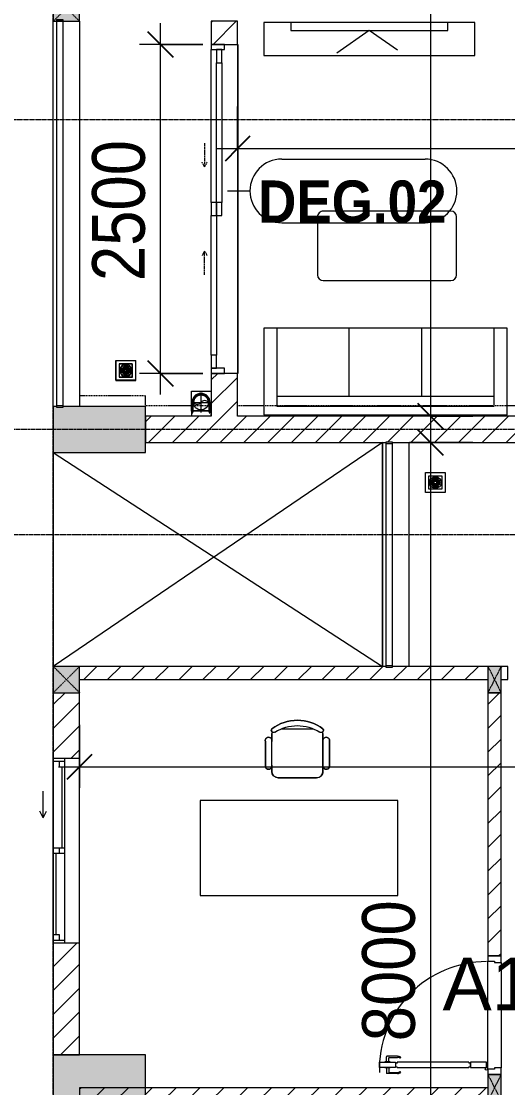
# Model space of a CAD drawing. Header units: millimetres. Extents: x 1591 to 240306, y -15958 to 82755.
# Drawn here: x 44411 to 48104, y 40337 to 48437 of the extents above; entities that cross this region are included whole.
import ezdxf

# ---------------------------------------------------------------- set-up
doc = ezdxf.new("R2010")
doc.units = ezdxf.units.MM
for name, pattern in [('Dash', [6, 3, -3]), ('Dash 1_8_', [6.35, 3.175, -3.175]), ('Dash Dot 3_16_', [7.9375, 4.7625, -1.5875, 0, -1.5875]), ('Grid Line', [22.225, 12.7, -3.175, 3.175, -3.175]), ('IMPORT-CENTER _2_', [40.64, 25.4, -5.08, 5.08, -5.08])]:
    doc.linetypes.add(name, pattern=pattern)
for name, color, linetype, lineweight in [('0-1', 7, 'Continuous', 5), ('A-ANNO-DIMS', 211, 'Continuous', 9), ('A-ANNO-DIMS-160', 211, 'Continuous', 9), ('A-AREA', 32, 'Dash 1_8_', 9), ('A-AREA-IDEN', 2, 'Continuous', 9), ('A-DETL-GENF-1', 9, 'Continuous', 9), ('A-DETL-THIN-2', 151, 'Continuous', 9), ('A-DOOR', 31, 'Continuous', 9), ('A-DOOR-1', 254, 'Continuous', 9), ('A-DOOR-2', 9, 'Continuous', 9), ('A-DOOR-FRAM', 31, 'Continuous', 9), ('A-DOOR-HDLN', 31, 'Dash', 9), ('A-DOOR-IDEN', 31, 'Continuous', 9), ('A-FLOR-1', 250, 'Continuous', 9), ('A-FLOR-2', 9, 'Continuous', 9), ('A-FLOR-HRAL', 11, 'Continuous', 9), ('A-FLOR-HRAL-1', 254, 'Continuous', 9), ('A-FLOR-HRAL-2', 9, 'Continuous', 9), ('A-GLAZ', 151, 'Continuous', 9), ('A-WALL', 113, 'Continuous', 9), ('A-WALL-1', 253, 'Continuous', 18), ('A-WALL-2', 9, 'Continuous', 9), ('A-WALL-3', 113, 'Continuous', 18), ('A-WALL-PATT-1', 10, 'Continuous', 9), ('A-WALL-PATT-2', 111, 'Continuous', 9), ('G-ANNO-SYMB-1', 111, 'Dash Dot 3_16_', 18), ('G-IMPT-2', 8, 'IMPORT-CENTER _2_', 9), ('G-IMPT-3', 8, 'Continuous', 9), ('I-FURN', 30, 'Continuous', 9), ('I-FURN-1', 254, 'Continuous', 9), ('M-EQPM', 50, 'Continuous', 9), ('M-EQPM-1', 254, 'Continuous', 9), ('S-COLS', 52, 'Continuous', 9), ('S-COLS-1', 52, 'Continuous', 5), ('S-COLS-2', 7, 'Continuous', 18), ('S-COLS-3', 254, 'Continuous', 9), ('S-COLS-4', 253, 'Continuous', 18), ('S-COLS-5', 52, 'Continuous', 18), ('S-COLS-HDLN', 52, 'Dash', 9), ('S-COLS-HDLN-1', 9, 'Dash', 9), ('S-GRID-1', 1, 'Grid Line', 9)]:
    doc.layers.add(name, color=color, linetype=linetype, lineweight=lineweight)
doc.styles.add('Arial_6', font='arial_0.ttf', dxfattribs={"height": 400})
doc.styles.add('Arial_B_3', font='arialbd_0.ttf', dxfattribs={"width": 0.9, "height": 320})
doc.styles.add('UTM Avo', font='UTM Avo.ttf', dxfattribs={"width": 0.9, "height": 400})
doc.dimstyles.new('1_Dim_chi_tiet_2_5_1', dxfattribs={"dimscale": 304.8, "dimtxt": 399.720379, "dimasz": 0.629921, "dimexe": 0.524934, "dimexo": 0.0625, "dimgap": 0.052493, "dimtad": 1, "dimdec": 0, "dimrnd": 5, "dimzin": 0, "dimdsep": 46, "dimtxsty": 'UTM Avo', "dimblk1": 'OBLIQUE', "dimblk2": 'OBLIQUE', "dimsah": 1, "dimcen": 0.09, "dimdle": 0.524934, "dimazin": 0, "dimtfac": 1, "dimtdec": 4, "dimtix": 1, "dimtmove": 0, "dimatfit": 3, "dimfxl": 1.049869, "dimfxlon": 1, "dimtvp": 1, "dimtolj": 1, "dimtzin": 0, "dimarcsym": 2})
pattern_1 = [(45, (0, 0), (-90.50967, 90.50967), [])]
pattern_2 = [(45, (11001.35, 0), (-90.50967, 90.50967), [])]

# ---------------------------------------------------------------- blocks, each defined once
blk = doc.blocks.new('NCV_TKTC_KET CAU_rvt-1-TKCS_MB TẦNG 3-4')
at = {"layer": 'S-COLS-1'}
blk.add_hatch(color=256, dxfattribs=at).paths.add_polyline_path([(34352.6, 45161.9), (34352.4, 45511.9), (33727.6, 45511.9), (33727.6, 45506.9), (33677.6, 45506.9), (33677.6, 45511.9), (33652.6, 45511.9), (33652.6, 45161.9), (34352.4, 45161.9)])
h = blk.add_hatch(color=256, dxfattribs=at)
h.paths.add_polyline_path([(34352.6, 40236.9), (34352.6, 40586.9), (33652.6, 40586.9), (33652.6, 40236.9), (33727.6, 40236.9)])
h.paths.add_polyline_path([(33677.6, 40243.7), (33677.6, 40253.7), (33727.6, 40253.7), (33727.6, 40243.7)])
at = {"layer": 'A-FLOR-1'}
blk.add_line((36152.5, 45236.9), (36152.5, 43536.9), dxfattribs=at)
at = {"layer": 'S-COLS-2'}
for p, q in [((33652.6, 45511.9), (33652.6, 45161.9)), ((33677.6, 45511.9), (33652.6, 45511.9)), ((34352.6, 45511.9), (33727.6, 45511.9)), ((34352.6, 45161.9), (34352.6, 45511.9)), ((33652.6, 45161.9), (34352.6, 45161.9)), ((33652.6, 40586.9), (33652.6, 40236.9)), ((34352.6, 40586.9), (33652.6, 40586.9)), ((34352.6, 40236.9), (34352.6, 40586.9))]:
    blk.add_line(p, q, dxfattribs=at)
blk = doc.blocks.new('THU NUOC - THU NUOC-455054-TKCS_MB TẦNG 3-4')
at = {"layer": 'M-EQPM-1'}
for p, q in [((-66.3, -70.6), (-66.3, 79.4)), ((-66.3, 79.4), (83.7, 79.4)), ((58.7, 54.4), (-41.3, 54.4)), ((-41.3, 54.4), (-41.3, -45.6)), ((-23.3, 19.6), (40.9, 19.6)), ((40.9, 13.6), (-23.3, 13.6)), ((-23.3, 7.2), (0.7, 7.2)), ((0.7, 1.2), (-23.3, 1.2)), ((-11, 32.1), (28.5, 32.1)), ((28.5, 26.1), (-11, 26.1)), ((-1.1, 44.5), (18.5, 44.5)), ((18.5, 38.5), (-1.1, 38.5)), ((0.7, 7.2), (0.7, 1.2)), ((16.7, 1.2), (16.7, 7.2)), ((16.7, 7.2), (40.9, 7.2)), ((40.9, 1.2), (16.7, 1.2)), ((58.7, -45.6), (58.7, 54.4)), ((83.7, 79.4), (83.7, -70.6)), ((83.7, -70.6), (-66.3, -70.6)), ((-41.3, -45.6), (58.7, -45.6)), ((-23.3, -4.8), (40.9, -4.8)), ((40.9, -10.8), (-23.3, -10.8)), ((-11, -17.3), (28.5, -17.3)), ((28.5, -23.3), (-11, -23.3)), ((-1.1, -29.6), (18.5, -29.6)), ((18.5, -35.6), (-1.1, -35.6))]:
    blk.add_line(p, q, dxfattribs=at)
for centre, radius, start, end in [((8.7, 4.4), 45, 0, 180), ((8.7, 4.4), 45, 360, 180), ((8.7, 4.4), 45, 180, 0), ((8.7, 4.4), 45, 180, 360), ((-23.3, 16.6), 3, 90, 270), ((-23.3, 4.2), 3, 90, 270), ((-11, 29.1), 3, 90, 270), ((-1.1, 41.5), 3, 90, 270), ((18.5, 41.5), 3, 270, 90), ((28.5, 29.1), 3, 270, 90), ((40.9, 16.6), 3, 270, 90), ((40.9, 4.2), 3, 270, 90), ((-23.3, -7.8), 3, 90, 270), ((-11, -20.3), 3, 90, 270), ((-1.1, -32.6), 3, 90, 270), ((18.5, -32.6), 3, 270, 90), ((28.5, -20.3), 3, 270, 90), ((40.9, -7.8), 3, 270, 90)]:
    blk.add_arc(centre, radius, start, end, dxfattribs=at)
blk = doc.blocks.new('LOBBY_SOFA_1 - LOBBY_SOFA_1-901220-TKCS_MB TẦNG 3-4')
at = {"layer": 'I-FURN'}
for p, q in [((-2556, 0), (-2556, -660)), ((-708, 0), (-2556, 0)), ((-708, -660), (-708, 0)), ((-2457, -66), (-2457, -660)), ((-807, -66), (-2457, -66)), ((-807, -660), (-807, -66)), ((-807, -143), (-2457, -143)), ((-1907, -143), (-1907, -660)), ((-1357, -143), (-1357, -660)), ((-3128.2, -193.5), (-2688.2, -193.5)), ((-3128.2, -633.5), (-3128.2, -193.5)), ((-2688.2, -193.5), (-2688.2, -633.5)), ((-2915.4, -269), (-2915.4, -401)), ((-2915.4, -357), (-2981.4, -423)), ((-2849.4, -423), (-2915.4, -357)), ((-2937.4, -423), (-3069.4, -423)), ((-2981.4, -423), (-2915.4, -489)), ((-2915.4, -489), (-2849.4, -423)), ((-2915.4, -445), (-2915.4, -577)), ((-2893.4, -423), (-2761.4, -423)), ((-2688.2, -633.5), (-3128.2, -633.5)), ((-2556, -660), (-708, -660)), ((-1160.3, -1020.5), (-2128.3, -1020.5)), ((-2172.3, -1064.5), (-2172.3, -1504.5)), ((-1116.3, -1504.5), (-1116.3, -1064.5)), ((-2128.3, -1548.5), (-1160.3, -1548.5))]:
    blk.add_line(p, q, dxfattribs=at)
for radius in [154, 22]:
    blk.add_circle((-2915.4, -423), radius, dxfattribs=at)
for centre, start, end in [((-2128.3, -1064.5), 90, 180), ((-1160.3, -1064.5), 0, 90), ((-2128.3, -1504.5), 180, 270), ((-1160.3, -1504.5), 270, 0)]:
    blk.add_arc(centre, 44, start, end, dxfattribs=at)
at = {"layer": 'I-FURN-1'}
for p, q in [((-708, 0), (-2556, 0)), ((-2556, 0), (-2556, -660)), ((-708, -660), (-708, 0)), ((-2688.2, -193.5), (-3128.2, -193.5)), ((-3128.2, -193.5), (-3128.2, -633.5)), ((-2688.2, -633.5), (-2688.2, -193.5)), ((-3128.2, -633.5), (-2688.2, -633.5)), ((-2556, -660), (-708, -660)), ((-1160.3, -1020.5), (-2128.3, -1020.5)), ((-2172.3, -1064.5), (-2172.3, -1504.5)), ((-1116.3, -1504.5), (-1116.3, -1064.5)), ((-2128.3, -1548.5), (-1160.3, -1548.5))]:
    blk.add_line(p, q, dxfattribs=at)
for centre, start, end in [((-2128.3, -1064.5), 90, 180), ((-1160.3, -1064.5), 0, 90), ((-2128.3, -1504.5), 180, 270), ((-1160.3, -1504.5), 270, 0)]:
    blk.add_arc(centre, 44, start, end, dxfattribs=at)
blk = doc.blocks.new('RES_BAN AN - RES_BAN AN-901223-TKCS_MB TẦNG 3-4')
at = {"layer": 'I-FURN-1'}
for p, q in [((1600, 0), (0, 0)), ((0, 0), (0, -250)), ((1600, -250), (1600, 0)), ((0, -250), (1600, -250))]:
    blk.add_line(p, q, dxfattribs=at)
blk = doc.blocks.new('KE TIVI-2 - KE TIVI-2-885819-TKCS_MB TẦNG 3-4')
at = {"layer": 'I-FURN-1'}
for p, q in [((-595.6, 0), (-595.6, -60)), ((595.6, 0), (-595.6, 0)), ((-595.6, -60), (595.6, -60)), ((0, -60), (-245.7, -232.1)), ((213, -209.1), (0, -60)), ((595.6, -60), (595.6, 0))]:
    blk.add_line(p, q, dxfattribs=at)
blk = doc.blocks.new('DOOR_CW_01 CANH MO-PANEL KINH - DIW_01-900x2200-CỬA GỖ VÂN LAMINATE-553393-TKCS_MB TẦNG 3-4')
at = {"layer": 'A-DETL-GENF-1'}
for p, q in [((-442, 737), (-442, 816.5)), ((-399, 820.5), (-438, 820.5)), ((-399, 831.8), (-397, 831.8)), ((-399, 792.2), (-399, 831.8)), ((-397, 872), (-357, 872)), ((-397, 752), (-397, 872)), ((-397, 792.2), (-397, 831.8)), ((-357, 872), (-357, 752)), ((-357, 792.2), (-357, 831.8)), ((-355, 831.8), (-357, 831.8)), ((-355, 792.2), (-355, 831.8)), ((-355, 820.5), (-316, 820.5)), ((-312, 737), (-312, 816.5)), ((-434, 799.5), (-434, 737)), ((-399, 803.5), (-430, 803.5)), ((-397, 792.2), (-399, 792.2)), ((-357, 752), (-397, 752)), ((-397, 738), (-391, 738)), ((-397, 738), (-397, 196)), ((-363, 752), (-391, 752)), ((-391, 752), (-391, 738)), ((-363, 738), (-363, 752)), ((-357, 738), (-363, 738)), ((-357, 792.2), (-355, 792.2)), ((-357, 196), (-357, 738)), ((-355, 803.5), (-324, 803.5)), ((-320, 799.5), (-320, 737)), ((-433.9, 711.2), (-427.3, 715.8)), ((-320.1, 711.2), (-326.7, 715.8)), ((-397, 196), (-391, 196)), ((-357, 182), (-397, 182)), ((-397, 182), (-397, 62)), ((-391, 196), (-391, 182)), ((-391, 182), (-363, 182)), ((-357, 196), (-363, 196)), ((-363, 182), (-363, 196)), ((-357, 62), (-357, 182)), ((-397, 62), (-357, 62))]:
    blk.add_line(p, q, dxfattribs=at)
blk.add_circle((-407, 60), 10, dxfattribs=at)
for centre, radius, start, end in [((-438, 816.5), 4, 90, 180), ((-407, 60), 814, 360, 92), ((-316, 816.5), 4, 0, 90), ((-397, 737), 45, 180, 215), ((-430, 799.5), 4, 90, 180), ((-397, 737), 37, 180, 215), ((-357, 737), 37, 325, 0), ((-324, 799.5), 4, 360, 90), ((-357, 737), 45, 325, 0)]:
    blk.add_arc(centre, radius, start, end, dxfattribs=at)
at = {"layer": 'A-DOOR-2'}
for p, q in [((-410, 50), (-450, 50)), ((-450, 50), (-450, -50)), ((-410, 0), (-410, 50)), ((-400, 0), (-410, 0)), ((-407, 50), (-382, 50)), ((-400, -50), (-400, 0)), ((410, 0), (400, 0)), ((400, 0), (400, -50)), ((450, 50), (410, 50)), ((410, 50), (410, 0)), ((450, -50), (450, 50)), ((-450, -50), (-400, -50)), ((400, -50), (450, -50))]:
    blk.add_line(p, q, dxfattribs=at)
blk = doc.blocks.new('BAN LV A - BAN LV A_dwg_ban hoc2-348006-TKCS_MB TẦNG 3-4')
at = {"layer": 'I-FURN'}
for p, q in [((145.8, 437.4), (-145.8, 437.4)), ((-243, 354.4), (-243, 162)), ((-194.4, 388.8), (-194.4, 113.4)), ((194.4, 113.4), (194.4, 388.8)), ((194.4, 351.4), (194.4, 150.8)), ((243.7, 162), (243.7, 354.4)), ((-120.5, 64.8), (120.5, 64.8))]:
    blk.add_line(p, q, dxfattribs=at)
at = {"layer": 'I-FURN', "flags": 128}
blk.add_lwpolyline([(-737.8, 610.5), (-737.8, 1330.5), (-154.9, 1330.5), (762.2, 1330.5), (762.2, 610.5)], close=True, dxfattribs=at)
at = {"layer": 'I-FURN'}
for centre, radius, start, end in [((-145.8, 388.8), 48.6, 90, 180), ((145.8, 388.8), 48.6, 360, 90), ((-218.7, 347.3), 25.3, 343.7398, 163.7398), ((219.4, 347.3), 25.3, 16.2602, 170.70537), ((-218.7, 154.9), 25.3, 163.7398, 16.2602), ((-180.2, 75.4), 17.8, 57.97259, 216.69006), ((-145.8, 113.4), 48.6, 180, 207.58444), ((0, 359.3), 318.2, 237.57575, 302.42425), ((180.2, 75.4), 17.8, 323.30994, 122.02741), ((145.8, 113.4), 48.6, 332.41556, 0), ((219.4, 154.9), 25.3, 189.29463, 16.2602), ((0, 324), 324, 233.1301, 306.8699)]:
    blk.add_arc(centre, radius, start, end, dxfattribs=at)
blk = doc.blocks.new('BAN LV A - BAN LV A_dwg-348005-TKCS_MB TẦNG 3-4')
at = {"extrusion": (0, 0, -1), "zscale": -1, "rotation": 180}
blk.add_blockref('BAN LV A - BAN LV A_dwg_ban hoc2-348006-TKCS_MB TẦNG 3-4', (-729, 1383.7), dxfattribs=at)
blk = doc.blocks.new('BAN LV A - BAN LV A-348231-TKCS_MB TẦNG 3-4')
at = {"layer": 'I-FURN-1'}
for p, q in [((486, 1221.7), (486, 1029.3)), ((534.6, 1270.3), (534.6, 1235.9)), ((923.4, 1232.9), (923.4, 1270.3)), ((972.7, 1029.3), (972.7, 1221.7)), ((534.6, 1029.3), (534.6, 994.9)), ((923.4, 994.9), (923.4, 1032.3)), ((583.2, 946.3), (874.8, 946.3)), ((1491.2, 773.2), (-8.8, 773.2)), ((-8.8, 773.2), (-8.8, 53.2)), ((1491.2, 53.2), (1491.2, 773.2)), ((-8.8, 53.2), (1491.2, 53.2))]:
    blk.add_line(p, q, dxfattribs=at)
for centre, radius, start, end in [((729, 1059.7), 324, 53.1301, 126.8699), ((548.9, 1308.3), 17.8, 143.30994, 240.59603), ((909.2, 1308.3), 17.8, 299.40397, 36.69006), ((510.3, 1228.8), 25.3, 16.2602, 196.2602), ((583.2, 1270.3), 48.6, 152.41556, 180), ((874.8, 1270.3), 48.6, 360, 27.58444), ((948.4, 1228.8), 25.3, 343.7398, 170.70537), ((510.3, 1036.4), 25.3, 196.2602, 343.7398), ((583.2, 994.9), 48.6, 180, 270), ((874.8, 994.9), 48.6, 270, 360), ((948.4, 1036.4), 25.3, 189.29463, 343.7398)]:
    blk.add_arc(centre, radius, start, end, dxfattribs=at)
blk.add_blockref('BAN LV A - BAN LV A_dwg-348005-TKCS_MB TẦNG 3-4', (0, 0))
blk = doc.blocks.new('Railing - 50 x 10mm-901205-TKCS_MB TẦNG 3-4')
at = {"layer": 'A-FLOR-HRAL-2'}
for p, q in [((25, 5), (-25, 5)), ((-25, 5), (-25, -5)), ((25, -5), (25, 5)), ((-25, -5), (25, -5))]:
    blk.add_line(p, q, dxfattribs=at)
blk = doc.blocks.new('Railing - Railing-885226-TKCS_MB TẦNG 3-4')
at = {"layer": 'A-FLOR-HRAL-2'}
for p, q in [((13269.1, 35969.6), (13269.1, 34280.8)), ((13319.1, 34280.8), (13319.1, 35969.6))]:
    blk.add_line(p, q, dxfattribs=at)
for p in [(13294.1, 35974.6), (13294.1, 34275.8)]:
    blk.add_blockref('Railing - 50 x 10mm-901205-TKCS_MB TẦNG 3-4', p)
blk = doc.blocks.new('G1_SOF - BO TRU - 100x200-745959-TKCS_MB TẦNG 3-4')
at = {"layer": 'S-COLS'}
blk.add_hatch(color=256, dxfattribs=at).paths.add_polyline_path([(-50, 100), (-50, -100), (50, -100), (50, 100)])
at = {"layer": 'S-COLS-4'}
for p, q in [((50, 100), (-50, 100)), ((-50, 100), (-50, -100)), ((50, -100), (50, 100)), ((-50, -100), (50, -100))]:
    blk.add_line(p, q, dxfattribs=at)
at = {"layer": 'S-COLS-HDLN-1'}
for p, q in [((50, 100), (-50, -100)), ((-50, 100), (50, -100))]:
    blk.add_line(p, q, dxfattribs=at)
blk = doc.blocks.new('NCV_TKTC_TANG 3 - 4_rvt-2-TKCS_MB TẦNG 3-4')
at = {"layer": 'A-WALL-PATT-1'}
h = blk.add_hatch(dxfattribs=at)
h.set_pattern_fill('FP_1', color=256, style=0, pattern_type=2)
h.set_pattern_definition(pattern_1)
h.paths.add_polyline_path([(36952.6, 43436.9), (36952.6, 43536.9), (36227.6, 43536.9), (36227.6, 43531.5), (36177.6, 43531.5), (36177.6, 43536.9), (33852.6, 43536.9), (33852.6, 43436.9), (36770.4, 43436.9)])
h = blk.add_hatch(dxfattribs=at)
h.set_pattern_fill('FP_1', color=256, style=0, pattern_type=2)
h.set_pattern_definition(pattern_1)
h.paths.add_polyline_path([(38052.6, 43436.9), (38052.6, 43536.9), (38002.6, 43536.9), (38002.6, 43436.9)])
h.paths.add_polyline_path([(37102.6, 43436.9), (37102.6, 43536.9), (37052.6, 43536.2), (37052.6, 43436.9)])
h = blk.add_hatch(dxfattribs=at)
h.set_pattern_fill('FP_1', color=256, style=0, pattern_type=2)
h.set_pattern_definition(pattern_1)
h.paths.add_polyline_path([(37052.6, 40436.9), (37052.6, 40437.3), (36953, 40436.9)])
h.paths.add_polyline_path([(36952.6, 41337.3), (37052.6, 41337.3), (37052.6, 43336.5), (36952.6, 43336.5), (36952.6, 41606.5)])
h = blk.add_hatch(dxfattribs=at)
h.set_pattern_fill('FP_1', color=256, style=0, pattern_type=2)
h.set_pattern_definition(pattern_1)
h.paths.add_polyline_path([(36952.6, 40236.9), (36952.6, 40336.9), (33852.6, 40336.9), (33852.6, 40236.9), (36770.4, 40236.9)])
at = {"layer": 'A-FLOR-2'}
for p, q in [((35052.6, 48261.9), (35052.6, 45761.9)), ((36952.6, 40477.3), (36952.6, 41297.3)), ((37052.6, 41287.3), (37052.6, 40487.3))]:
    blk.add_line(p, q, dxfattribs=at)
at = {"layer": 'A-WALL-1'}
for p, q in [((36177.6, 43536.9), (33852.6, 43536.9)), ((36952.6, 43536.9), (36227.6, 43536.9)), ((37102.6, 43536.9), (37052.6, 43536.9)), ((37102.6, 43436.9), (37102.6, 43536.9)), ((33852.6, 43436.9), (36952.6, 43436.9)), ((37052.6, 43436.9), (37102.6, 43436.9)), ((36952.6, 43336.5), (36952.6, 41337.3)), ((37052.6, 43336.5), (36952.6, 43336.5)), ((37052.6, 41337.3), (37052.6, 43336.5)), ((36952.6, 41337.3), (37052.6, 41337.3)), ((37052.6, 40437.3), (36952.6, 40437.3)), ((36952.6, 40336.9), (33852.6, 40336.9)), ((33852.6, 40336.9), (33852.6, 40236.9))]:
    blk.add_line(p, q, dxfattribs=at)
at = {"layer": 'A-WALL-2'}
for p, q in [((36152.6, 43536.9), (36152.6, 45236.9)), ((36352.6, 45236.9), (36352.6, 43536.9)), ((36952.6, 40477.3), (36952.6, 41297.3)), ((37052.6, 41287.3), (37052.6, 40487.3))]:
    blk.add_line(p, q, dxfattribs=at)
at = {"layer": 'A-DOOR-1', "rotation": 89.99999999999889}
blk.add_blockref('DOOR_CW_01 CANH MO-PANEL KINH - DIW_01-900x2200-CỬA GỖ VÂN LAMINATE-553393-TKCS_MB TẦNG 3-4', (37002.6, 40887.3), dxfattribs=at)
at = {"layer": 'A-FLOR-HRAL-1'}
blk.add_blockref('Railing - Railing-885226-TKCS_MB TẦNG 3-4', (22908.5, 9260.7), dxfattribs=at)
at = {"layer": 'I-FURN-1'}
for name, p in [('RES_BAN AN - RES_BAN AN-901223-TKCS_MB TẦNG 3-4', (35252.2, 48426.9)), ('KE TIVI-2 - KE TIVI-2-885819-TKCS_MB TẦNG 3-4', (36052.2, 48426.9)), ('BAN LV A - BAN LV A-348231-TKCS_MB TẦNG 3-4', (34776.9, 41744.2))]:
    blk.add_blockref(name, p, dxfattribs=at)
at = {"layer": 'I-FURN-1', "rotation": 180}
blk.add_blockref('LOBBY_SOFA_1 - LOBBY_SOFA_1-901220-TKCS_MB TẦNG 3-4', (34542.6, 45446.9), dxfattribs=at)
at = {"layer": 'M-EQPM-1'}
blk.add_blockref('THU NUOC - THU NUOC-455054-TKCS_MB TẦNG 3-4', (34193.8, 45780.9), dxfattribs=at)
at = {"layer": 'S-COLS-3'}
for p in [(37002.6, 43436.9), (37002.6, 40336.9)]:
    blk.add_blockref('G1_SOF - BO TRU - 100x200-745959-TKCS_MB TẦNG 3-4', p, dxfattribs=at)
blk = doc.blocks.new('1_FAMILY RVT - W01-WxH 1400x1400xmm-389822-TKCS_MB TẦNG 3-4')
at = {"layer": 'A-GLAZ'}
for p, q in [((248.4, 172.39), (299.2, 197.79)), ((248.4, 172.39), (299.2, 146.99)), ((248.4, 172.39), (451.6, 172.39)), ((-700, 96.19), (-700, -103.81)), ((700, 96.19), (-700, 96.19)), ((-700, 96.19), (-636.5, 96.19)), ((-680.95, 96.19), (-680.95, 7.29)), ((-636.5, 96.19), (-22.225, 96.19)), ((-636.5, 96.19), (-636.5, 51.74)), ((-22.225, 7.29), (-22.225, 96.19)), ((-22.225, 96.19), (22.225, 96.19)), ((22.225, 96.19), (680.95, 96.19)), ((22.225, 96.19), (22.225, 7.29)), ((680.95, 96.19), (700, 96.19)), ((680.95, 96.19), (680.95, 7.29)), ((700, -103.81), (700, 96.19)), ((-700, 7.29), (-680.95, 7.29)), ((-636.5, 51.74), (-680.95, 51.74)), ((-680.95, 7.29), (-22.225, 7.29)), ((-636.5, 73.965), (-22.225, 73.965)), ((22.225, 51.74), (-22.225, 51.74)), ((-22.225, 7.29), (22.225, 7.29)), ((22.225, 29.515), (636.5, 29.515)), ((22.225, 7.29), (636.5, 7.29)), ((636.5, 51.74), (636.5, 7.29)), ((680.95, 51.74), (636.5, 51.74)), ((636.5, 7.29), (700, 7.29)), ((-700, -103.81), (700, -103.81))]:
    blk.add_line(p, q, dxfattribs=at)
blk = doc.blocks.new('Railing - 50 x 10mm-1251311-TKCS_MB TẦNG 3-4')
at = {"layer": 'A-FLOR-HRAL'}
for p, q in [((25, 5), (-25, 5)), ((-25, 5), (-25, -5)), ((25, -5), (25, 5)), ((-25, -5), (25, -5))]:
    blk.add_line(p, q, dxfattribs=at)
blk = doc.blocks.new('Railing - Railing-3235379-TKCS_MB TẦNG 3-4')
at = {"layer": 'A-FLOR-HRAL'}
for p, q in [((33677.6, 48436.9), (33677.6, 45516.9)), ((33727.6, 45516.9), (33727.6, 48436.9))]:
    blk.add_line(p, q, dxfattribs=at)
for p in [(33702.6, 48444.5), (33702.6, 45511.9)]:
    blk.add_blockref('Railing - 50 x 10mm-1251311-TKCS_MB TẦNG 3-4', p)
blk = doc.blocks.new('G1_SOF - BO TRU - 200x200-3054293-TKCS_MB TẦNG 3-4')
at = {"layer": 'S-COLS'}
blk.add_hatch(color=256, dxfattribs=at).paths.add_polyline_path([(100, -100), (100, 100), (-100, 100), (-100, -100)])
at = {"layer": 'S-COLS-5'}
for p, q in [((100, 100), (-100, 100)), ((-100, 100), (-100, -100)), ((100, -100), (100, 100)), ((-100, -100), (100, -100))]:
    blk.add_line(p, q, dxfattribs=at)
at = {"layer": 'S-COLS-HDLN'}
for p, q in [((100, 100), (-100, -100)), ((-100, 100), (100, -100))]:
    blk.add_line(p, q, dxfattribs=at)
blk = doc.blocks.new('DEG_02-DEG_03 - DEG_02-2500x2400mm-CỬA ĐI 02 CÁNH TRƯỢT-625766-TKCS_MB TẦNG 3-4')
at = {"layer": 'A-DOOR'}
for p, q in [((-1110, 100), (-1210, 100)), ((-1210, 100), (-1210, 60)), ((-1110, 60), (-1110, 100)), ((-1110, 100), (-50, 100)), ((50, 100), (-50, 100)), ((-50, 100), (-50, 60)), ((50, 60), (50, 100)), ((-1210, 60), (-1110, 60)), ((-50, 60), (-1110, 60)), ((50, 60), (-50, 60)), ((-50, 60), (-50, 20)), ((-50, 60), (50, 60)), ((-50, 20), (50, 20)), ((50, 20), (50, 60)), ((50, 60), (1110, 60)), ((1110, 20), (50, 20)), ((1210, 60), (1110, 60)), ((1110, 60), (1110, 20)), ((1110, 20), (1210, 20)), ((1210, 20), (1210, 60))]:
    blk.add_line(p, q, dxfattribs=at)
at = {"layer": 'A-DOOR-FRAM'}
for p, q in [((-1210, 100), (-1250, 100)), ((-1250, 100), (-1250, 0)), ((-1210, 0), (-1210, 100)), ((1250, 100), (1210, 100)), ((1210, 100), (1210, 0)), ((1250, 0), (1250, 100)), ((-1250, 0), (-1210, 0)), ((1210, 0), (1250, 0))]:
    blk.add_line(p, q, dxfattribs=at)
at = {"layer": 'A-DOOR-HDLN'}
for p, q in [((-320.4, 151.1), (-355, 171.1)), ((320.4, 151.1), (355, 171.1)), ((-500.4, 151.1), (-320.4, 151.1)), ((-320.4, 151.1), (-355, 131.1)), ((320.4, 151.1), (355, 131.1)), ((500.4, 151.1), (320.4, 151.1))]:
    blk.add_line(p, q, dxfattribs=at)
blk = doc.blocks.new('TKTC_XREF_251221_MB TANG 2-7 - TKTC_XREF_260130_MB TANG 2-5_dwg_$cc-4746808-TKCS_MB TẦNG 3-4')
at = {"layer": 'G-IMPT-2'}
for p, q in [((-0.673, 0), (0.673, 0)), ((0, -0.673), (0, 0.673))]:
    blk.add_line(p, q, dxfattribs=at)
at = {"layer": 'M-EQPM'}
blk.add_circle((0, 0), 0.5, dxfattribs=at)
for centre, radius, start, end in [((0, 0), 0.5, 90, 270), ((0.188, 0.25), 0.313, 126.8699, 233.1301), ((-0.188, -0.25), 0.313, 306.8699, 53.1301)]:
    blk.add_arc(centre, radius, start, end, dxfattribs=at)
blk = doc.blocks.new('TKTC_XREF_251221_MB TANG 2-7 - TKTC_XREF_260130_MB TANG 2-5_dwg_CUM U_DN100-4746796-TKCS_MB TẦNG 3-4')
at = {"layer": 'G-IMPT-3'}
blk.add_hatch(color=256, dxfattribs=at).paths.add_polyline_path([(0, 61), (0, 57), (14.8, 55.1), (28.5, 49.4), (40.3, 40.3), (49.4, 28.5), (55.1, 14.8), (57, 0), (55.1, -14.8), (49.4, -28.5), (40.3, -40.3), (28.5, -49.4), (14.8, -55.1), (0, -57), (0, -61), (15.8, -58.9), (30.5, -52.8), (43.1, -43.1), (52.8, -30.5), (58.9, -15.8), (61, 0), (58.9, 15.8), (52.8, 30.5), (43.1, 43.1), (30.5, 52.8), (15.8, 58.9)])
for p, q in [((-79.1, 66.6), (-79.1, 63.4)), ((-76.6, 66.6), (-76.6, 63.4)), ((-74.6, 66.6), (-74.6, 63.4)), ((-72.7, 69.3), (-72.7, 60.7)), ((-66.9, 67.9), (-71.7, 67.9)), ((-66.9, 62.1), (-71.7, 62.1)), ((-65, 69), (0, 69)), ((-79.1, -63.4), (-79.1, -66.6)), ((-76.6, -63.4), (-76.6, -66.6)), ((-74.6, -63.4), (-74.6, -66.6)), ((-72.7, -60.7), (-72.7, -69.3)), ((-66.9, -62.1), (-71.7, -62.1)), ((-66.9, -67.9), (-71.7, -67.9)), ((-65, -69), (0, -69))]:
    blk.add_line(p, q, dxfattribs=at)
at = {"layer": 'G-IMPT-3', "flags": 128}
for points in [[(-72.7, 67.6), (-78.1, 67.6), (-78.1, 62.4), (-72.7, 62.4)], [(-71.7, 59.2), (-66.9, 59.2), (-66.9, 70.8), (-71.7, 70.8)], [(-66.9, 70.8), (-66.9, 72.7), (-65, 72.7), (-65, 57.3), (-66.9, 57.3), (-66.9, 59.2)], [(-65, 61), (0, 61), (0, 57)], [(-72.7, -62.4), (-78.1, -62.4), (-78.1, -67.6), (-72.7, -67.6)], [(-71.7, -70.8), (-66.9, -70.8), (-66.9, -59.2), (-71.7, -59.2)], [(-66.9, -59.2), (-66.9, -57.3), (-65, -57.3), (-65, -72.7), (-66.9, -72.7), (-66.9, -70.8)], [(-65, -61), (0, -61), (0, -57)]]:
    blk.add_lwpolyline(points, dxfattribs=at)
at = {"layer": 'G-IMPT-3'}
for centre, radius, start, end in [((-78.1, 66.6), 0.96, 90, 180), ((-78.1, 63.4), 0.96, 180, 270), ((-71.1, 69.3), 1.56, 112.61986, 247.38014), ((-67.9, 65), 4.8, 143.1301, 216.8699), ((-71.1, 60.7), 1.56, 112.61986, 247.38014), ((0, 0), 69, 270, 90), ((0, 0), 61, 270, 90), ((0, 0), 57, 270, 90), ((-78.1, -63.4), 0.96, 90, 180), ((-78.1, -66.6), 0.96, 180, 270), ((-71.1, -60.7), 1.56, 112.61986, 247.38014), ((-67.9, -65), 4.8, 143.1301, 216.8699), ((-71.1, -69.3), 1.56, 112.61986, 247.38014)]:
    blk.add_arc(centre, radius, start, end, dxfattribs=at)
blk = doc.blocks.new('TKTC_XREF_251221_MB TANG 2-7 - TKTC_XREF_260130_MB TANG 2-5_dwg_THU NUOC - THU NUOC-444531-TKCS_MB TẦNG 1-4746810-TKCS_MB TẦNG 3-4')
at = {"layer": 'G-IMPT-3'}
for p, q in [((-23.3, 10.8), (40.9, 10.8)), ((40.9, 4.8), (-23.3, 4.8)), ((-11, 23.3), (28.5, 23.3)), ((28.5, 17.3), (-11, 17.3)), ((-1.1, 35.6), (18.5, 35.6)), ((18.5, 29.6), (-1.1, 29.6)), ((-23.3, -13.6), (40.9, -13.6)), ((40.9, -19.6), (-23.3, -19.6)), ((-11, -26.1), (28.5, -26.1)), ((28.5, -32.1), (-11, -32.1)), ((-1.1, -38.5), (18.5, -38.5)), ((18.5, -44.5), (-1.1, -44.5))]:
    blk.add_line(p, q, dxfattribs=at)
at = {"layer": 'G-IMPT-3', "flags": 128}
for points in [[(83.7, -79.4), (83.7, 70.6), (-66.3, 70.6), (-66.3, -79.4)], [(58.7, -54.4), (58.7, 45.6), (-41.3, 45.6), (-41.3, -54.4)]]:
    blk.add_lwpolyline(points, close=True, dxfattribs=at)
for points in [[(-23.3, -1.2), (0.7, -1.2), (0.7, -7.2), (-23.3, -7.2)], [(40.9, -7.2), (16.7, -7.2), (16.7, -1.2), (40.9, -1.2)]]:
    blk.add_lwpolyline(points, dxfattribs=at)
at = {"layer": 'G-IMPT-3'}
for centre, radius, start, end in [((8.7, -4.4), 45, 360, 180), ((8.7, -4.4), 45, 360, 180), ((-23.3, 7.8), 3, 90, 270), ((-11, 20.3), 3, 90, 270), ((-1.1, 32.6), 3, 90, 270), ((18.5, 32.6), 3, 270, 90), ((28.5, 20.3), 3, 270, 90), ((40.9, 7.8), 3, 270, 90), ((8.7, -4.4), 45, 180, 360), ((8.7, -4.4), 45, 180, 360), ((-23.3, -4.2), 3, 90, 270), ((-23.3, -16.6), 3, 90, 270), ((-11, -29.1), 3, 90, 270), ((-1.1, -41.5), 3, 90, 270), ((18.5, -41.5), 3, 270, 90), ((28.5, -29.1), 3, 270, 90), ((40.9, -4.2), 3, 270, 90), ((40.9, -16.6), 3, 270, 90)]:
    blk.add_arc(centre, radius, start, end, dxfattribs=at)
blk = doc.blocks.new('TKTC_XREF_251221_MB TANG 2-7 - TKTC_XREF_260130_MB TANG 2-5_dwg_THU NUOC - THU NUOC-444531-TKCS_MB TẦNG 1-4746804-TKCS_MB TẦNG 3-4')
at = {"layer": 'G-IMPT-3'}
for p, q in [((-23.3, 10.8), (40.9, 10.8)), ((40.9, 4.8), (-23.3, 4.8)), ((-11, 23.3), (28.5, 23.3)), ((28.5, 17.3), (-11, 17.3)), ((-1.1, 35.6), (18.5, 35.6)), ((18.5, 29.6), (-1.1, 29.6)), ((-23.3, -13.6), (40.9, -13.6)), ((40.9, -19.6), (-23.3, -19.6)), ((-11, -26.1), (28.5, -26.1)), ((28.5, -32.1), (-11, -32.1)), ((-1.1, -38.5), (18.5, -38.5)), ((18.5, -44.5), (-1.1, -44.5))]:
    blk.add_line(p, q, dxfattribs=at)
at = {"layer": 'G-IMPT-3', "flags": 128}
for points in [[(83.7, -79.4), (83.7, 70.6), (-66.3, 70.6), (-66.3, -79.4)], [(58.7, -54.4), (58.7, 45.6), (-41.3, 45.6), (-41.3, -54.4)]]:
    blk.add_lwpolyline(points, close=True, dxfattribs=at)
for points in [[(-23.3, -1.2), (0.7, -1.2), (0.7, -7.2), (-23.3, -7.2)], [(40.9, -7.2), (16.7, -7.2), (16.7, -1.2), (40.9, -1.2)]]:
    blk.add_lwpolyline(points, dxfattribs=at)
at = {"layer": 'G-IMPT-3'}
for centre, radius, start, end in [((8.7, -4.4), 45, 360, 180), ((8.7, -4.4), 45, 360, 180), ((-23.3, 7.8), 3, 90, 270), ((-11, 20.3), 3, 90, 270), ((-1.1, 32.6), 3, 90, 270), ((18.5, 32.6), 3, 270, 90), ((28.5, 20.3), 3, 270, 90), ((40.9, 7.8), 3, 270, 90), ((8.7, -4.4), 45, 180, 360), ((8.7, -4.4), 45, 180, 360), ((-23.3, -4.2), 3, 90, 270), ((-23.3, -16.6), 3, 90, 270), ((-11, -29.1), 3, 90, 270), ((-1.1, -41.5), 3, 90, 270), ((18.5, -41.5), 3, 270, 90), ((28.5, -29.1), 3, 270, 90), ((40.9, -4.2), 3, 270, 90), ((40.9, -16.6), 3, 270, 90)]:
    blk.add_arc(centre, radius, start, end, dxfattribs=at)
blk = doc.blocks.new('TKTC_XREF_251221_MB TANG 2-7 - TKTC_XREF_251221_MB TANG 2-7-2039446-TKCS_MB TẦNG 3-4')
at = {"layer": 'M-EQPM'}
for p, q in [((1049.5, 28389.8), (1199.8, 28389.8)), ((1049.5, 28240.1), (1049.5, 28389.8)), ((1199.8, 28389.8), (1199.8, 28240.1)), ((1049.2, 28240), (1049.5, 28200)), ((1199.7, 28240), (1049.2, 28240)), ((1199.8, 28240.1), (1049.5, 28240.1)), ((1199.9, 28200), (1199.7, 28240)), ((0, 27925), (0, 26300))]:
    blk.add_line(p, q, dxfattribs=at)
blk.add_blockref('TKTC_XREF_251221_MB TANG 2-7 - TKTC_XREF_260130_MB TANG 2-5_dwg_THU NUOC - THU NUOC-444531-TKCS_MB TẦNG 1-4746804-TKCS_MB TẦNG 3-4', (542.3, 28551.2))
for name, p, xscale, yscale, zscale, rotation in [('TKTC_XREF_251221_MB TANG 2-7 - TKTC_XREF_260130_MB TANG 2-5_dwg_$cc-4746808-TKCS_MB TẦNG 3-4', (1121, 28305), 113.7150000000073, 113.7150000000073, 113.7150000000073, 269.9990086637467), ('TKTC_XREF_251221_MB TANG 2-7 - TKTC_XREF_260130_MB TANG 2-5_dwg_CUM U_DN100-4746796-TKCS_MB TẦNG 3-4', (1121.9, 28305), 0.9975000000000007, 0.9975000000000007, 0.9975000000000007, 90.00099133829464)]:
    blk.add_blockref(name, p, dxfattribs=dict(xscale=xscale, yscale=yscale, zscale=zscale, rotation=rotation))
at = {"extrusion": (0, 0, -1), "zscale": -1, "rotation": 180}
blk.add_blockref('TKTC_XREF_251221_MB TANG 2-7 - TKTC_XREF_260130_MB TANG 2-5_dwg_THU NUOC - THU NUOC-444531-TKCS_MB TẦNG 1-4746810-TKCS_MB TẦNG 3-4', (-2892.4, 27692.3), dxfattribs=at)
blk = doc.blocks.new('DIMBLOCK283-TKCS_MB TẦNG 3-4')
at = {"layer": 'A-ANNO-DIMS-160', "lineweight": 25}
for p, q in [((45468.5, 48261.9), (45372.5, 48357.9)), ((45468.5, 48261.9), (45564.5, 48165.9)), ((45468.5, 45761.9), (45372.5, 45857.9)), ((45468.5, 45761.9), (45564.5, 45665.9))]:
    blk.add_line(p, q, dxfattribs=at)
at = {"layer": 'A-ANNO-DIMS-160'}
for p, q in [((45468.5, 45601.9), (45468.5, 48421.9)), ((45788.5, 48261.9), (45308.5, 48261.9)), ((45468.5, 48261.9), (45788.5, 48261.9)), ((45788.5, 45761.9), (45308.5, 45761.9)), ((45468.5, 45761.9), (45788.5, 45761.9))]:
    blk.add_line(p, q, dxfattribs=at)
at = {"layer": 'A-ANNO-DIMS-160', "color": 0, "insert": (44948.9, 46464.2), "char_height": 400, "width": 1314.636, "attachment_point": 1, "rotation": 90, "line_spacing_factor": 1.110334, "style": 'UTM Avo'}
blk.add_mtext('2500', dxfattribs=at)
blk = doc.blocks.new('_Oblique')
at = {"color": 0, "linetype": 'ByBlock', "lineweight": -2}
blk.add_line((-0.5, -0.5), (0.5, 0.5), dxfattribs=at)
blk = doc.blocks.new('STN_Door Tag - STN_Door Tag-1788670-TKCS_MB TẦNG 3-4')
at = {"layer": 'A-DOOR-IDEN'}
for p, q in [((-3.37, 1.495), (3.431, 1.495)), ((-3.37, -1.524), (3.431, -1.524))]:
    blk.add_line(p, q, dxfattribs=at)
for centre, start, end in [((-3.37, -0.015), 90, 270), ((3.431, -0.015), 270, 90)]:
    blk.add_arc(centre, 1.509, start, end, dxfattribs=at)
blk = doc.blocks.new('DIMBLOCK319-TKCS_MB TẦNG 3-4')
at = {"layer": 'A-ANNO-DIMS-160'}
for p, q in [((47518.7, 45396.9), (47518.7, 37076.9)), ((47838.7, 45236.9), (47358.7, 45236.9)), ((47518.7, 45236.9), (47838.7, 45236.9)), ((47838.7, 37236.9), (47358.7, 37236.9)), ((47518.7, 37236.9), (47838.7, 37236.9))]:
    blk.add_line(p, q, dxfattribs=at)
at = {"layer": 'A-ANNO-DIMS-160', "lineweight": 25}
for p, q in [((47518.7, 45236.9), (47422.7, 45332.9)), ((47518.7, 45236.9), (47614.7, 45140.9)), ((47518.7, 37236.9), (47422.7, 37332.9)), ((47518.7, 37236.9), (47614.7, 37140.9))]:
    blk.add_line(p, q, dxfattribs=at)
at = {"layer": 'A-ANNO-DIMS-160', "color": 0, "insert": (46999.1, 40689.2), "char_height": 400, "width": 1314.636, "attachment_point": 1, "rotation": 90, "line_spacing_factor": 1.110334, "style": 'UTM Avo'}
blk.add_mtext('8000', dxfattribs=at)
blk = doc.blocks.new('DIMBLOCK320-TKCS_MB TẦNG 3-4')
at = {"layer": 'A-ANNO-DIMS-160'}
for p, q in [((46053.9, 47790.3), (46053.9, 47310.3)), ((46053.9, 47470.3), (46053.9, 47790.3)), ((52854, 47790.3), (52854, 47310.3)), ((52854, 47470.3), (52854, 47790.3)), ((45893.9, 47470.3), (53014, 47470.3))]:
    blk.add_line(p, q, dxfattribs=at)
at = {"layer": 'A-ANNO-DIMS-160', "lineweight": 25}
for p, q in [((46053.9, 47470.3), (46149.9, 47566.3)), ((52854, 47470.3), (52950, 47566.3)), ((46053.9, 47470.3), (45957.9, 47374.3)), ((52854, 47470.3), (52758, 47374.3))]:
    blk.add_line(p, q, dxfattribs=at)
at = {"layer": 'A-ANNO-DIMS-160', "color": 0, "insert": (48906.2, 47989.9), "char_height": 400, "width": 1314.636, "attachment_point": 1, "line_spacing_factor": 1.110334, "style": 'UTM Avo'}
blk.add_mtext('6800', dxfattribs=at)
blk = doc.blocks.new('DIMBLOCK321-TKCS_MB TẦNG 3-4')
at = {"layer": 'A-ANNO-DIMS-160'}
for p, q in [((47518.7, 53596.9), (47518.7, 45276.9)), ((47838.7, 53436.9), (47358.7, 53436.9)), ((47518.7, 53436.9), (47838.7, 53436.9)), ((47838.7, 45436.9), (47358.7, 45436.9)), ((47518.7, 45436.9), (47838.7, 45436.9))]:
    blk.add_line(p, q, dxfattribs=at)
at = {"layer": 'A-ANNO-DIMS-160', "lineweight": 25}
for p, q in [((47518.7, 53436.9), (47422.7, 53532.9)), ((47518.7, 53436.9), (47614.7, 53340.9)), ((47518.7, 45436.9), (47422.7, 45532.9)), ((47518.7, 45436.9), (47614.7, 45340.9))]:
    blk.add_line(p, q, dxfattribs=at)
at = {"layer": 'A-ANNO-DIMS-160', "color": 0, "insert": (46999.1, 48889.2), "char_height": 400, "width": 1314.636, "attachment_point": 1, "rotation": 90, "line_spacing_factor": 1.110334, "style": 'UTM Avo'}
blk.add_mtext('8000', dxfattribs=at)
blk = doc.blocks.new('DIMBLOCK407-TKCS_MB TẦNG 3-4')
at = {"layer": 'A-ANNO-DIMS-160'}
for p, q in [((44853.9, 43093.9), (44853.9, 42613.9)), ((44853.9, 42773.9), (44853.9, 43093.9)), ((53203.9, 43093.9), (53203.9, 42613.9)), ((53203.9, 42773.9), (53203.9, 43093.9)), ((44693.9, 42773.9), (53363.9, 42773.9))]:
    blk.add_line(p, q, dxfattribs=at)
at = {"layer": 'A-ANNO-DIMS-160', "lineweight": 25}
for p, q in [((44853.9, 42773.9), (44949.9, 42869.9)), ((53203.9, 42773.9), (53299.9, 42869.9)), ((44853.9, 42773.9), (44757.9, 42677.9)), ((53203.9, 42773.9), (53107.9, 42677.9))]:
    blk.add_line(p, q, dxfattribs=at)
at = {"layer": 'A-ANNO-DIMS-160', "color": 0, "insert": (48481.1, 43293.6), "char_height": 400, "width": 1314.636, "attachment_point": 1, "line_spacing_factor": 1.110334, "style": 'UTM Avo'}
blk.add_mtext('8350', dxfattribs=at)

msp = doc.modelspace()

# ---------------------------------------------------------------- hatches: boundary and pattern name
at = {"layer": 'A-WALL-PATT-2'}
h = msp.add_hatch(dxfattribs=at)
h.set_pattern_fill('FP_1', color=256, style=0, pattern_type=2)
h.set_pattern_definition(pattern_2)
h.paths.add_polyline_path([(46053.9, 45436.9), (46053.9, 45761.9), (45853.9, 45761.9), (45853.9, 45436.9)])
h.paths.add_polyline_path([(45853.9, 48261.9), (46053.9, 48261.9), (46053.9, 48436.9), (45853.9, 48436.9)])
h = msp.add_hatch(dxfattribs=at)
h.set_pattern_fill('FP_1', color=256, style=0, pattern_type=2)
h.set_pattern_definition(pattern_2)
h.paths.add_polyline_path([(48553.9, 45236.9), (48553.9, 45436.9), (45353.9, 45436.9), (45353.9, 45236.9), (47178.9, 45236.9), (47178.9, 45240.3), (47228.9, 45240.3), (47228.9, 45236.9), (47771.8, 45236.9)])
h = msp.add_hatch(dxfattribs=at)
h.set_pattern_fill('FP_1', color=256, style=0, pattern_type=2)
h.set_pattern_definition(pattern_2)
h.paths.add_polyline_path([(44653.9, 40586.9), (44853.9, 40586.9), (44853.9, 41437.4), (44653.9, 41437.4)])
h.paths.add_polyline_path([(44653.9, 42837.4), (44853.9, 42837.4), (44853.9, 43336.9), (44653.9, 43336.9)])

# ---------------------------------------------------------------- linework, layer by layer
at = {"layer": 'A-AREA'}
for p, q in [((45353.9, 45593.4), (44853.9, 45593.4)), ((45353.9, 45516.8), (45353.9, 45593.4)), ((45853.9, 45516.8), (45353.9, 45516.8)), ((46251.9, 45516.8), (46053.9, 45516.8)), ((48099.9, 45516.8), (46251.9, 45516.8)), ((48553.9, 45516.8), (48099.9, 45516.8))]:
    msp.add_line(p, q, dxfattribs=at)
at = {"layer": 'A-DETL-THIN-2'}
for p, q in [((47153.9, 45236.9), (44653.9, 43536.9)), ((47153.9, 45236.9), (44653.9, 43536.9)), ((44653.8, 45161.9), (47153.9, 43536.9)), ((44653.8, 45161.9), (47153.9, 43536.9))]:
    msp.add_line(p, q, dxfattribs=at)
at = {"layer": 'A-DOOR-IDEN'}
msp.add_line((45975.7, 47150.4), (46147, 47150.4), dxfattribs=at)
at = {"layer": 'A-WALL'}
for p, q in [((44653.9, 45511.9), (44653.9, 48436.9)), ((44853.9, 48436.9), (44853.9, 45511.9)), ((45853.9, 47061.9), (45853.9, 48221.9)), ((46053.9, 48261.9), (46053.9, 45761.9))]:
    msp.add_line(p, q, dxfattribs=at)
at = {"layer": 'A-WALL-3'}
for p, q in [((46053.9, 48436.9), (45853.9, 48436.9)), ((45853.9, 48436.9), (45853.9, 48261.9)), ((46053.9, 48261.9), (46053.9, 48436.9)), ((45853.9, 48261.9), (46053.9, 48261.9)), ((46053.9, 45761.9), (45853.9, 45761.9)), ((45853.9, 45761.9), (45853.9, 45436.9)), ((46053.9, 45436.9), (46053.9, 45761.9)), ((45853.9, 45436.9), (45353.9, 45436.9)), ((45353.9, 45436.9), (45353.9, 45236.9)), ((48553.9, 45436.9), (46053.9, 45436.9)), ((45353.9, 45236.9), (47178.9, 45236.9)), ((47228.9, 45236.9), (48553.9, 45236.9)), ((44653.9, 43336.9), (44653.9, 42837.4)), ((44853.9, 42837.4), (44853.9, 43336.9)), ((44653.9, 41437.4), (44653.9, 40586.9)), ((44853.9, 40586.9), (44853.9, 41437.4)), ((44653.9, 40586.9), (44853.9, 40586.9))]:
    msp.add_line(p, q, dxfattribs=at)
at = {"layer": 'G-ANNO-SYMB-1'}
msp.add_line((39749.2, 47691.5), (145928.2, 47691.5), dxfattribs=at)
at = {"layer": 'S-GRID-1'}
for p, q in [((44653.9, 19175.3), (44653.9, 76690.4)), ((45492.6, 45336.9), (41492.6, 45336.9)), ((139245.7, 45336.9), (45492.6, 45336.9)), ((47524.6, 44536.9), (43524.6, 44536.9)), ((137213.7, 44536.9), (47524.6, 44536.9))]:
    msp.add_line(p, q, dxfattribs=at)

# ---------------------------------------------------------------- block references
at = {"layer": '0-1'}
for name in ['NCV_TKTC_KET CAU_rvt-1-TKCS_MB TẦNG 3-4', 'NCV_TKTC_TANG 3 - 4_rvt-2-TKCS_MB TẦNG 3-4']:
    msp.add_blockref(name, (11001.4, 0), dxfattribs=at)
at = {"layer": 'A-DOOR', "rotation": 89.9999999999999}
msp.add_blockref('DEG_02-DEG_03 - DEG_02-2500x2400mm-CỬA ĐI 02 CÁNH TRƯỢT-625766-TKCS_MB TẦNG 3-4', (45953.9, 47011.9), dxfattribs=at)
at = {"layer": 'A-DOOR-IDEN', "xscale": 159.9999999999999, "yscale": 159.9999999999999, "zscale": 159.9999999999999}
msp.add_blockref('STN_Door Tag - STN_Door Tag-1788670-TKCS_MB TẦNG 3-4', (46927.6, 47151.1), dxfattribs=at)
at = {"layer": 'A-FLOR-HRAL'}
msp.add_blockref('Railing - Railing-3235379-TKCS_MB TẦNG 3-4', (11001.4, 0), dxfattribs=at)
at = {"layer": 'A-GLAZ', "rotation": 89.9999999999999}
msp.add_blockref('1_FAMILY RVT - W01-WxH 1400x1400xmm-389822-TKCS_MB TẦNG 3-4', (44750.1, 42137.4), dxfattribs=at)
at = {"layer": 'M-EQPM'}
msp.add_blockref('TKTC_XREF_251221_MB TANG 2-7 - TKTC_XREF_251221_MB TANG 2-7-2039446-TKCS_MB TẦNG 3-4', (44653.9, 17236.9), dxfattribs=at)
at = {"layer": 'S-COLS'}
for p in [(44753.9, 48536.9), (44753.9, 43436.9)]:
    msp.add_blockref('G1_SOF - BO TRU - 200x200-3054293-TKCS_MB TẦNG 3-4', p, dxfattribs=at)

# ---------------------------------------------------------------- texts
at = {"layer": 'A-AREA-IDEN', "insert": (48728.3, 40919.7), "char_height": 400, "width": 2233.6, "attachment_point": 8, "line_spacing_factor": 0.936439, "style": 'Arial_6'}
msp.add_mtext('\\pt8,16,24,32,40,48,56,64,72,80,88,96,104,112,120,128,136,144,152,160,168,176,184,192,200,208,216,224,232,240,248,256;A1.03.04', dxfattribs=at)
at = {"layer": 'A-DOOR-IDEN', "insert": (46924.4, 47065.7), "char_height": 320, "width": 1467.36, "attachment_point": 5, "line_spacing_factor": 0.936439, "style": 'Arial_B_3'}
msp.add_mtext('\\pt7.2,14.4,21.6,28.8,36,43.2,50.4,57.6,64.8,72,79.2,86.4,93.6,100.8,108,115.2,122.4,129.6,136.8,144,151.2,158.4,165.6,172.8,180,187.2,194.4,201.6,208.8,216,223.2,230.4;DEG.02', dxfattribs=at)

# ---------------------------------------------------------------- dimensions: what is measured, and where the dimension line sits
at = {"layer": 'A-ANNO-DIMS'}
for base, p1, p2, override, picture, middle in [((47518.7, 45436.9), (47838.7, 53436.9), (47838.7, 45436.9), {"dimpost": '<>', "dimfxl": 8000}, 'DIMBLOCK321-TKCS_MB TẦNG 3-4', (47295.7, 49436.9)), ((45468.5, 48261.9), (45788.5, 45761.9), (45788.5, 48261.9), {"dimpost": '<>', "dimfxl": 2500}, 'DIMBLOCK283-TKCS_MB TẦNG 3-4', (45245.5, 47011.9)), ((47518.7, 37236.9), (47838.7, 45236.9), (47838.7, 37236.9), {"dimpost": '<>', "dimfxl": 8000}, 'DIMBLOCK319-TKCS_MB TẦNG 3-4', (47295.7, 41236.9))]:
    dim = msp.add_linear_dim(base=base, p1=p1, p2=p2, angle=90, dimstyle='1_Dim_chi_tiet_2_5_1', override=override, dxfattribs=at)
    dim.commit()
    dim.dimension.update_dxf_attribs({"geometry": picture, "text_midpoint": middle})
for base, p1, p2, override, picture, middle in [((52854, 47470.3), (46053.9, 47790.3), (52854, 47790.3), {"dimpost": '<>', "dimfxl": 6800.071331}, 'DIMBLOCK320-TKCS_MB TẦNG 3-4', (49454, 47693.3)), ((53203.9, 42773.9), (44853.9, 43093.9), (53203.9, 43093.9), {"dimpost": '<>', "dimfxl": 8350}, 'DIMBLOCK407-TKCS_MB TẦNG 3-4', (49028.9, 42996.9))]:
    dim = msp.add_linear_dim(base=base, p1=p1, p2=p2, dimstyle='1_Dim_chi_tiet_2_5_1', override=override, dxfattribs=at)
    dim.commit()
    dim.dimension.update_dxf_attribs({"geometry": picture, "text_midpoint": middle})

doc.saveas('drawing.dxf')
